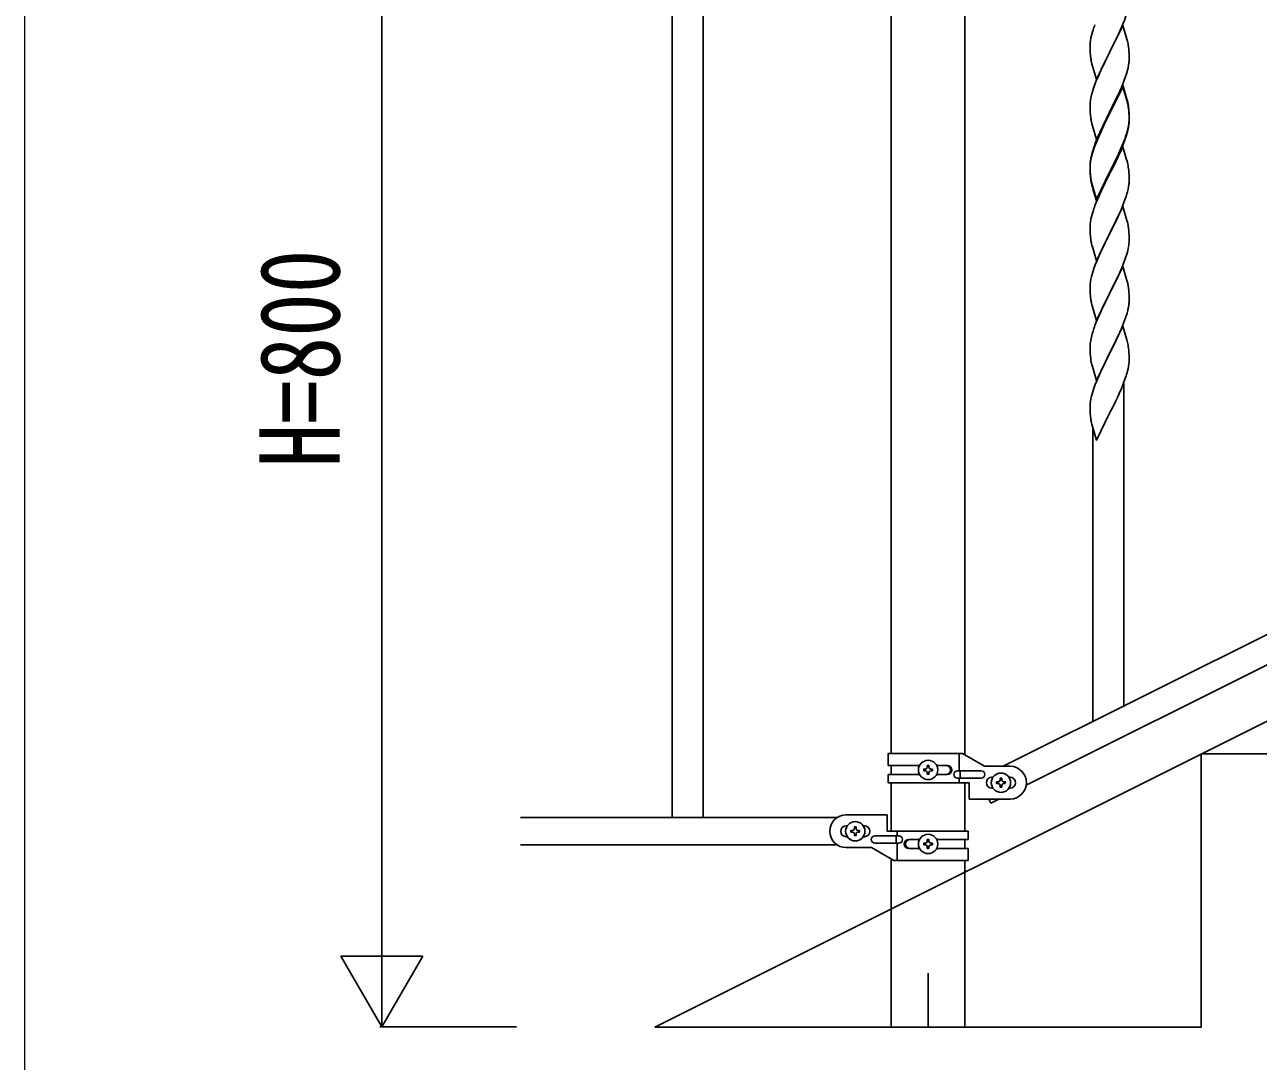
# Model space of a CAD drawing. Units: millimetres, scale not verified. Extents: x -4143 to 4140, y -2900 to 2898.
# Drawn here: x -3840 to -3163, y 679 to 1248 of the extents above; entities that cross this region are included whole.
import ezdxf
from ezdxf.enums import TextEntityAlignment as Align

# ---------------------------------------------------------------- set-up
doc = ezdxf.new("R2010")
doc.units = ezdxf.units.MM
doc.header["$LTSCALE"] = 10
for name, color, linetype in [('0-2_YKK_12', 2, 'Continuous'), ('0-3_YKK_A1', 4, 'Continuous'), ('0-4_YKK_D', 6, 'Continuous')]:
    doc.layers.add(name, color=color, linetype=linetype)
doc.layers.add('0-5_YKK_ZWAK', color=92, linetype='Continuous', lineweight=18)
doc.styles.add('ＭＳ ゴシック', font='')
doc.styles.get('ＭＳ ゴシック').set_extended_font_data('MS Gothic')

msp = doc.modelspace()

# ---------------------------------------------------------------- linework, layer by layer
at = {"layer": '0-2_YKK_12'}
msp.add_line((-3343.97, 727.16), (-3343.97, 697.5), dxfattribs=at)
at = {"layer": '0-3_YKK_A1'}
for p, q in [((-3484.47, 1472.54), (-3484.47, 812.54)), ((-3467.47, 1472.54), (-3467.47, 812.54)), ((-3364.22, 1402.54), (-3364.22, 847.7)), ((-3323.72, 846.9), (-3323.72, 1402.54)), ((-2497.86, 1243.23), (-3302.75, 840.7)), ((-2485.2, 1232.79), (-3290.09, 830.25)), ((-3254.67, 1164.08), (-3254.53, 1163.09)), ((-3493.97, 697.5), (-2593.97, 1147.5)), ((-3254.67, 1130.29), (-3254.53, 1129.3)), ((-3233.97, 1092.84), (-3233.76, 1094.17)), ((-3236.47, 873.38), (-3236.47, 1051.05)), ((-3244.3, 1034.59), (-3244.46, 1034.26)), ((-3253.47, 864.87), (-3253.47, 1026.31)), ((-3365.97, 847.7), (-3325.1, 847.7)), ((-3365.97, 841.2), (-3365.97, 847.7)), ((-3327, 838.2), (-3327, 847.7)), ((-3325.1, 847.7), (-3312.97, 840.7)), ((-3348.65, 841.2), (-3365.97, 841.2)), ((-3364.22, 841.2), (-3364.22, 836.2)), ((-3333.38, 841.2), (-3339.3, 841.2)), ((-3298.97, 840.7), (-3312.97, 840.7)), ((-3365.97, 831.7), (-3365.97, 836.2)), ((-3348.65, 836.2), (-3365.97, 836.2)), ((-3345.41, 838.22), (-3346.37, 838.22)), ((-3342.53, 839.18), (-3341.57, 839.18)), ((-3333.38, 836.2), (-3339.3, 836.2)), ((-3314.77, 838.2), (-3327.85, 838.2)), ((-3314.77, 834.2), (-3327.85, 834.2)), ((-3327, 831.7), (-3327, 834.2)), ((-3326.45, 834.2), (-3326.45, 838.2)), ((-3308.97, 834.7), (-3308.34, 834.7)), ((-3299.6, 834.7), (-3298.97, 834.7)), ((-3365.97, 831.7), (-3321.47, 831.7)), ((-3364.22, 831.7), (-3364.22, 805.04)), ((-3323.72, 805.04), (-3323.72, 831.7)), ((-3321.47, 831.7), (-3321.47, 822.7)), ((-3308.97, 828.7), (-3308.34, 828.7)), ((-3305.41, 832.18), (-3306.37, 832.18)), ((-3302.53, 831.22), (-3301.57, 831.22)), ((-3299.6, 828.7), (-3298.97, 828.7)), ((-3298.97, 822.7), (-3321.47, 822.7)), ((-3310.65, 822.7), (-3309.56, 820.52)), ((-3305.2, 822.7), (-3309.56, 820.52)), ((-3388.97, 814.04), (-3366.47, 814.04)), ((-3366.47, 805.04), (-3366.47, 814.04)), ((-3393.95, 812.54), (-3567.83, 812.54)), ((-3388.34, 808.04), (-3388.97, 808.04)), ((-3378.97, 808.04), (-3379.6, 808.04)), ((-3388.34, 802.04), (-3388.97, 802.04)), ((-3385.41, 804.56), (-3386.37, 804.56)), ((-3382.53, 805.52), (-3381.57, 805.52)), ((-3378.97, 802.04), (-3379.6, 802.04)), ((-3373.17, 802.54), (-3360.09, 802.54)), ((-3321.97, 805.04), (-3366.47, 805.04)), ((-3361.5, 802.54), (-3361.5, 798.54)), ((-3360.94, 805.04), (-3360.94, 802.54)), ((-3354.57, 800.54), (-3348.65, 800.54)), ((-3339.3, 800.54), (-3321.97, 800.54)), ((-3323.72, 795.54), (-3323.72, 800.54)), ((-3321.97, 805.04), (-3321.97, 800.54)), ((-3393.95, 797.54), (-3567.83, 797.54)), ((-3388.97, 796.04), (-3374.97, 796.04)), ((-3362.85, 789.04), (-3374.97, 796.04)), ((-3373.17, 798.54), (-3360.09, 798.54)), ((-3360.94, 798.54), (-3360.94, 789.04)), ((-3354.57, 795.54), (-3348.65, 795.54)), ((-3345.41, 797.56), (-3346.37, 797.56)), ((-3342.53, 798.52), (-3341.57, 798.52)), ((-3339.3, 795.54), (-3321.97, 795.54)), ((-3321.97, 795.54), (-3321.97, 789.04)), ((-3364.22, 789.83), (-3364.22, 697.5)), ((-3321.97, 789.04), (-3362.85, 789.04)), ((-3323.72, 697.5), (-3323.72, 789.04))]:
    msp.add_line(p, q, dxfattribs=at)
for points in [[(-3254.25, 1227.4), (-3254.04, 1226.46), (-3253.72, 1225.26), (-3251.52, 1217.86), (-3244.3, 1232.72), (-3244.13, 1233.05), (-3239.57, 1242.32), (-3238.25, 1245.28), (-3236.99, 1248.31), (-3236.03, 1250.84), (-3235.35, 1252.85), (-3234.89, 1254.32), (-3234.37, 1256.25), (-3234.06, 1257.65), (-3233.82, 1259), (-3233.66, 1260.29), (-3233.6, 1261.12), (-3233.58, 1261.92), (-3233.58, 1263.07), (-3233.63, 1264.8), (-3233.69, 1266.04), (-3233.8, 1267.45)], [(-3237.07, 1247.57), (-3244.3, 1232.72), (-3244.46, 1232.39), (-3246.18, 1229), (-3248.35, 1224.56), (-3249.47, 1222.15), (-3250.13, 1220.66), (-3251.6, 1217.13), (-3252.19, 1215.61), (-3252.91, 1213.59), (-3253.7, 1211.12), (-3254.22, 1209.19), (-3254.53, 1207.79), (-3254.77, 1206.44), (-3254.93, 1205.14), (-3254.99, 1204.31), (-3255.02, 1203.51), (-3255, 1201.65), (-3254.97, 1200.64), (-3254.92, 1199.7), (-3254.84, 1198.54)], [(-3234.34, 1238.04), (-3234.56, 1238.98), (-3234.81, 1239.93), (-3237.07, 1247.57)], [(-3253.4, 1244.97), (-3253.7, 1243.98), (-3254.22, 1242.06), (-3254.53, 1240.66), (-3254.77, 1239.31), (-3254.93, 1238.01), (-3254.99, 1237.18), (-3255.02, 1236.39), (-3255, 1234.52), (-3254.97, 1233.51), (-3254.92, 1232.57), (-3254.84, 1231.41)], [(-3233.6, 1228.26), (-3233.58, 1229.06), (-3233.58, 1230.2), (-3233.63, 1231.93), (-3233.69, 1233.17), (-3233.8, 1234.59)], [(-3254.25, 1194.54), (-3254.04, 1193.6), (-3253.72, 1192.4), (-3253.36, 1191.13), (-3251.52, 1184.99), (-3244.3, 1199.85), (-3244.13, 1200.18), (-3242.41, 1203.57), (-3240.46, 1207.55), (-3239.79, 1208.97), (-3238.68, 1211.42), (-3237.4, 1214.43), (-3236.22, 1217.47), (-3235.51, 1219.48), (-3235.04, 1220.97), (-3234.49, 1222.91), (-3234.16, 1224.32), (-3233.89, 1225.69), (-3233.7, 1227)], [(-3237.07, 1213.79), (-3244.3, 1198.94), (-3244.64, 1198.26), (-3247.25, 1193.07), (-3248.57, 1190.3), (-3249.02, 1189.34), (-3250.13, 1186.88), (-3251.4, 1183.85), (-3252.19, 1181.83), (-3252.91, 1179.81), (-3253.7, 1177.33), (-3254.22, 1175.4), (-3254.53, 1174.01), (-3254.77, 1172.65), (-3254.93, 1171.36), (-3254.99, 1170.53), (-3255.02, 1169.73), (-3255, 1167.87), (-3254.97, 1166.86), (-3254.92, 1165.92), (-3254.84, 1164.75)], [(-3237.07, 1214.71), (-3244.3, 1199.85), (-3244.64, 1199.18), (-3247.91, 1192.62), (-3249.02, 1190.25), (-3250.13, 1187.79), (-3251.6, 1184.26), (-3252.37, 1182.23)], [(-3234.34, 1205.17), (-3234.56, 1206.11), (-3234.81, 1207.06), (-3237.07, 1214.71)], [(-3234.34, 1204.25), (-3234.68, 1205.67), (-3234.87, 1206.39), (-3237.07, 1213.79)], [(-3234.37, 1190.51), (-3234.06, 1191.91), (-3233.82, 1193.26), (-3233.66, 1194.56), (-3233.6, 1195.39), (-3233.58, 1196.19), (-3233.58, 1197.33), (-3233.63, 1199.06), (-3233.69, 1200.3), (-3233.8, 1201.72)], [(-3233.6, 1194.47), (-3233.58, 1195.27), (-3233.58, 1196.41), (-3233.63, 1198.14), (-3233.69, 1199.39), (-3233.8, 1200.8)], [(-3234.49, 1189.12), (-3234.16, 1190.53), (-3233.89, 1191.9), (-3233.7, 1193.21)], [(-3254.3, 1160.99), (-3254.04, 1159.81), (-3253.79, 1158.85), (-3253.28, 1157.08), (-3251.52, 1151.21), (-3244.3, 1166.06), (-3244.13, 1166.39), (-3242.41, 1169.78), (-3240.91, 1172.84), (-3240.02, 1174.71), (-3238.47, 1178.13), (-3238.03, 1179.13), (-3236.99, 1181.66), (-3235.86, 1184.69), (-3235.19, 1186.69)], [(-3254.04, 1160.73), (-3253.72, 1159.53), (-3251.52, 1152.12), (-3244.3, 1166.98), (-3244.13, 1167.31), (-3240.91, 1173.75), (-3239.57, 1176.58), (-3238.25, 1179.54), (-3236.99, 1182.57), (-3236.03, 1185.1), (-3235.51, 1186.61), (-3235.04, 1188.1)], [(-3253.4, 1179.23), (-3253.84, 1177.76), (-3254.33, 1175.85), (-3254.62, 1174.47), (-3254.84, 1173.13)], [(-3237.07, 1180.92), (-3244.3, 1166.06), (-3244.46, 1165.73), (-3247.25, 1160.2), (-3248.8, 1156.95), (-3250.13, 1154), (-3251.8, 1149.97), (-3252.37, 1148.45)], [(-3234.34, 1171.38), (-3234.56, 1172.32), (-3234.87, 1173.52), (-3234.94, 1173.77), (-3237.07, 1180.92)], [(-3254.97, 1171.86), (-3255.01, 1171.04), (-3255.02, 1170.65), (-3255, 1168.79), (-3254.97, 1167.78), (-3254.92, 1166.84), (-3254.84, 1165.67)], [(-3233.6, 1161.6), (-3233.58, 1162.4), (-3233.58, 1163.54), (-3233.63, 1165.27), (-3233.69, 1166.52), (-3233.8, 1167.93)], [(-3234.49, 1156.25), (-3234.16, 1157.66), (-3233.89, 1159.03), (-3233.7, 1160.34)], [(-3254.04, 1126.94), (-3253.79, 1125.98), (-3251.52, 1118.33), (-3244.3, 1133.19), (-3244.13, 1133.52), (-3242.41, 1136.91), (-3240.91, 1139.97), (-3240.02, 1141.84), (-3238.47, 1145.26), (-3238.03, 1146.26), (-3236.99, 1148.79), (-3235.86, 1151.82), (-3235.19, 1153.82)], [(-3493.97, 697.5), (-3193.97, 697.5), (-3193.97, 847.5), (-2893.97, 847.5), (-2893.97, 997.5), (-2593.97, 997.5), (-2593.97, 1147.5), (-2293.97, 1147.5)], [(-3237.07, 1148.06), (-3244.3, 1133.19), (-3244.82, 1132.17), (-3247.46, 1126.88), (-3248.57, 1124.56), (-3249.69, 1122.13), (-3251.4, 1118.12), (-3252.19, 1116.09), (-3252.91, 1114.07), (-3253.7, 1111.59), (-3254.22, 1109.67), (-3254.53, 1108.27), (-3254.77, 1106.92), (-3254.93, 1105.62), (-3254.99, 1104.8), (-3255.02, 1104), (-3255, 1102.13), (-3254.97, 1101.12), (-3254.92, 1100.18), (-3254.84, 1099.02)], [(-3253.4, 1145.44), (-3253.7, 1144.46), (-3254.22, 1142.53), (-3254.53, 1141.14), (-3254.77, 1139.78), (-3254.93, 1138.49), (-3254.99, 1137.66), (-3255.02, 1136.86), (-3255, 1135), (-3254.97, 1133.99), (-3254.92, 1133.05), (-3254.84, 1131.88)], [(-3234.34, 1138.52), (-3234.56, 1139.46), (-3234.81, 1140.41), (-3237.07, 1148.06)], [(-3254.3, 1095.25), (-3254.04, 1094.07), (-3253.79, 1093.11), (-3251.52, 1085.47), (-3244.3, 1100.33), (-3244.13, 1100.66), (-3240.02, 1108.97), (-3238.68, 1111.89), (-3237.61, 1114.4), (-3236.22, 1117.94), (-3235.51, 1119.95), (-3234.89, 1121.93), (-3234.37, 1123.86), (-3234.06, 1125.25), (-3233.82, 1126.61), (-3233.66, 1127.9), (-3233.6, 1128.73), (-3233.58, 1129.53), (-3233.58, 1130.68), (-3233.63, 1132.4), (-3233.69, 1133.65), (-3233.8, 1135.06)], [(-3237.07, 1115.18), (-3244.3, 1100.33), (-3244.64, 1099.66), (-3247.25, 1094.46), (-3248.35, 1092.16), (-3249.02, 1090.73), (-3250.13, 1088.27), (-3251.8, 1084.23), (-3252.37, 1082.71)], [(-3234.34, 1105.64), (-3234.56, 1106.58), (-3234.81, 1107.54), (-3237.07, 1115.18)], [(-3233.58, 1096.66), (-3233.58, 1097.81), (-3233.63, 1099.53), (-3233.69, 1100.78), (-3233.8, 1102.19)], [(-3254.97, 1072.33), (-3255.01, 1071.52), (-3255.02, 1071.12), (-3255, 1069.26), (-3254.97, 1068.25), (-3254.92, 1067.31), (-3254.82, 1065.87), (-3254.67, 1064.56), (-3254.53, 1063.57), (-3254.35, 1062.61), (-3254.25, 1062.14), (-3254.04, 1061.2), (-3253.79, 1060.25), (-3251.52, 1052.6), (-3244.3, 1067.46), (-3244.13, 1067.79), (-3242.2, 1071.59), (-3240.69, 1074.69), (-3240.02, 1076.1), (-3238.68, 1079.02), (-3237.82, 1081.03), (-3236.6, 1084.06), (-3235.86, 1086.08), (-3235.35, 1087.58), (-3234.75, 1089.55), (-3234.37, 1090.99)], [(-3237.07, 1082.32), (-3244.3, 1067.46), (-3244.46, 1067.13), (-3246.81, 1062.47), (-3248.57, 1058.82), (-3249.02, 1057.86), (-3250.13, 1055.4), (-3251.4, 1052.38), (-3252.19, 1050.35), (-3252.91, 1048.33), (-3253.7, 1045.85), (-3254.22, 1043.93), (-3254.53, 1042.53), (-3254.77, 1041.18), (-3254.93, 1039.88), (-3254.99, 1039.05), (-3255.02, 1038.25), (-3255, 1036.39), (-3254.97, 1035.38), (-3254.92, 1034.44), (-3254.82, 1033), (-3254.67, 1031.68)], [(-3253.4, 1079.71), (-3253.84, 1078.24), (-3254.33, 1076.33), (-3254.62, 1074.94), (-3254.84, 1073.61)], [(-3234.34, 1072.78), (-3234.68, 1074.19), (-3234.87, 1074.92), (-3237.07, 1082.32)], [(-3233.6, 1062.99), (-3233.58, 1063.79), (-3233.58, 1064.94), (-3233.63, 1066.67), (-3233.69, 1067.91), (-3233.8, 1069.32)], [(-3234.49, 1057.64), (-3234.16, 1059.06), (-3233.89, 1060.42), (-3233.7, 1061.74)], [(-3254.3, 1029.51), (-3254.04, 1028.33), (-3253.79, 1027.37), (-3251.52, 1019.73), (-3244.3, 1034.59), (-3244.13, 1034.92), (-3242.41, 1038.3), (-3240.91, 1041.36), (-3240.02, 1043.23), (-3238.47, 1046.65), (-3238.03, 1047.65), (-3236.99, 1050.18), (-3235.86, 1053.21), (-3235.19, 1055.21)], [(-3344.45, 840.14), (-3344.45, 841.1), (-3343.49, 841.1), (-3343.49, 840.14)], [(-3346.37, 838.22), (-3346.37, 839.18), (-3345.41, 839.18)], [(-3343.49, 837.26), (-3343.49, 836.3), (-3344.45, 836.3), (-3344.45, 837.26)], [(-3341.57, 839.18), (-3341.57, 838.22), (-3342.53, 838.22)], [(-3303.49, 833.14), (-3303.49, 834.1), (-3304.45, 834.1), (-3304.45, 833.14)], [(-3306.37, 832.18), (-3306.37, 831.22), (-3305.41, 831.22)], [(-3304.45, 830.26), (-3304.45, 829.3), (-3303.49, 829.3), (-3303.49, 830.26)], [(-3301.57, 831.22), (-3301.57, 832.18), (-3302.53, 832.18)], [(-3384.45, 806.48), (-3384.45, 807.44), (-3383.49, 807.44), (-3383.49, 806.48)], [(-3386.37, 804.56), (-3386.37, 805.52), (-3385.41, 805.52)], [(-3383.49, 803.6), (-3383.49, 802.64), (-3384.45, 802.64), (-3384.45, 803.6)], [(-3381.57, 805.52), (-3381.57, 804.56), (-3382.53, 804.56)], [(-3344.45, 799.48), (-3344.45, 800.44), (-3343.49, 800.44), (-3343.49, 799.48)], [(-3346.37, 797.56), (-3346.37, 798.52), (-3345.41, 798.52)], [(-3343.49, 796.6), (-3343.49, 795.64), (-3344.45, 795.64), (-3344.45, 796.6)], [(-3341.57, 798.52), (-3341.57, 797.56), (-3342.53, 797.56)]]:
    msp.add_lwpolyline(points, dxfattribs=at)
for centre in [(-3343.97, 838.7), (-3303.97, 831.7), (-3383.97, 805.04), (-3343.97, 798.04)]:
    msp.add_circle(centre, 5.3, dxfattribs=at)
for centre, radius, start, end in [((-3177.77, 1220.72), 79.42, 159.93435, 162.22611), ((-3275.81, 1229.33), 42.37, 9.56725, 11.859), ((-3278.53, 1229.73), 45, 6.19632, 8.48807), ((-3215.01, 1234.86), 39.98, 184.9569, 187.24866), ((-3194.1, 1239.11), 61.29, 188.71993, 191.01168), ((-3265.02, 1230.25), 31.49, 354.07159, 356.36334), ((-3275.81, 1196.46), 42.37, 9.56725, 11.859), ((-3275.81, 1195.54), 42.37, 9.56725, 11.859), ((-3278.66, 1195.94), 45.12, 6.17603, 8.46779), ((-3278.53, 1196.86), 45, 6.19632, 8.48807), ((-3215.01, 1201.99), 39.98, 184.9569, 187.24866), ((-3194.22, 1206.24), 61.16, 188.73999, 191.03175), ((-3265.02, 1196.46), 31.49, 354.07159, 356.36334), ((-3295.59, 1205.4), 63.23, 342.78424, 345.07599), ((-3295.08, 1205.93), 62.63, 343.45857, 345.75033), ((-3177.77, 1154.98), 79.42, 159.93435, 162.22611), ((-3223.03, 1169.24), 32.04, 173.03232, 175.32407), ((-3214.89, 1169.12), 40.1, 184.93791, 187.22967), ((-3275.81, 1162.67), 42.37, 9.56725, 11.859), ((-3278.66, 1163.07), 45.12, 6.17603, 8.46779), ((-3215.01, 1168.21), 39.98, 184.9569, 187.24866), ((-3200.12, 1171.32), 55.16, 188.50857, 190.80032), ((-3195.16, 1174.16), 60.39, 190.55951, 192.85127), ((-3265.02, 1163.59), 31.49, 354.07159, 356.36334), ((-3295.59, 1172.53), 63.23, 342.78424, 345.07599), ((-3177.77, 1121.2), 79.42, 159.93435, 162.22611), ((-3275.93, 1129.81), 42.49, 9.53591, 11.82766), ((-3215.01, 1135.34), 39.98, 184.9569, 187.24866), ((-3278.53, 1130.2), 45, 6.19632, 8.48807), ((-3195.16, 1140.37), 60.39, 190.55951, 192.85127), ((-3275.81, 1096.93), 42.37, 9.56725, 11.859), ((-3214.89, 1102.47), 40.1, 184.93791, 187.22967), ((-3278.53, 1097.33), 45, 6.19632, 8.48807), ((-3200.12, 1105.58), 55.16, 188.50857, 190.80032), ((-3280.54, 1101.91), 47.45, 346.68556, 348.97731), ((-3265.69, 1098.19), 32.18, 352.83347, 355.12522), ((-3263.85, 1097.18), 30.27, 356.72427, 359.01602), ((-3177.77, 1055.46), 79.42, 159.93435, 162.22611), ((-3223.03, 1069.72), 32.04, 173.03232, 175.32407), ((-3275.81, 1064.07), 42.37, 9.56725, 11.859), ((-3278.66, 1064.47), 45.12, 6.17603, 8.46779), ((-3295.59, 1073.92), 63.23, 342.78424, 345.07599), ((-3265.02, 1064.99), 31.49, 354.07159, 356.36334), ((-3200.07, 1039.84), 55.21, 188.49987, 190.79162), ((-3345.41, 840.14), 0.96, 270, 0), ((-3342.53, 840.14), 0.96, 180, 270), ((-3334.13, 838.7), 2.5, 270, 90), ((-3333.38, 838.7), 2.5, 270, 90), ((-3298.97, 831.7), 9, 270, 90), ((-3345.41, 837.26), 0.96, 0, 90), ((-3342.53, 837.26), 0.96, 90, 180), ((-3327.85, 836.2), 2, 90, 270), ((-3314.77, 836.2), 2, 270, 90), ((-3308.97, 831.7), 3, 90, 270), ((-3298.97, 831.7), 3, 270, 90), ((-3305.41, 833.14), 0.96, 270, 0), ((-3305.41, 830.26), 0.96, 0, 90), ((-3302.53, 833.14), 0.96, 180, 270), ((-3302.53, 830.26), 0.96, 90, 180), ((-3388.97, 805.04), 9, 90, 270), ((-3388.97, 805.04), 3, 90, 270), ((-3385.41, 806.48), 0.96, 270, 0), ((-3382.53, 806.48), 0.96, 180, 270), ((-3378.97, 805.04), 3, 270, 90), ((-3385.41, 803.6), 0.96, 0, 90), ((-3382.53, 803.6), 0.96, 90, 180), ((-3373.17, 800.54), 2, 90, 270), ((-3360.09, 800.54), 2, 270, 90), ((-3354.57, 798.04), 2.5, 90, 270), ((-3353.82, 798.04), 2.5, 90, 270), ((-3345.41, 799.48), 0.96, 270, 0), ((-3342.53, 799.48), 0.96, 180, 270), ((-3345.41, 796.6), 0.96, 0, 90), ((-3342.53, 796.6), 0.96, 90, 180)]:
    msp.add_arc(centre, radius, start, end, dxfattribs=at)
at = {"layer": '0-4_YKK_D'}
for p, q in [((-3643.97, 742.54), (-3643.97, 1452.54)), ((-3643.97, 697.54), (-3643.97, 775.48)), ((-3643.97, 697.54), (-3666.47, 736.51)), ((-3621.47, 736.51), (-3666.47, 736.51)), ((-3643.97, 697.54), (-3621.47, 736.51)), ((-3569.97, 697.54), (-3644.97, 697.54))]:
    msp.add_line(p, q, dxfattribs=at)
at = {"layer": '0-5_YKK_ZWAK', "color": 7}
msp.add_line((-3840.08, -2452.5), (-3840.08, 2847.5), dxfattribs=at)

# ---------------------------------------------------------------- texts
at = {"layer": '0-4_YKK_D', "style": 'ＭＳ ゴシック', "width": 0.8}
msp.add_text('H=800', height=43.99, rotation=90, dxfattribs=at).set_placement((-3653.97, 1004.74), align=Align.BOTTOM_LEFT)

doc.saveas('drawing.dxf')
